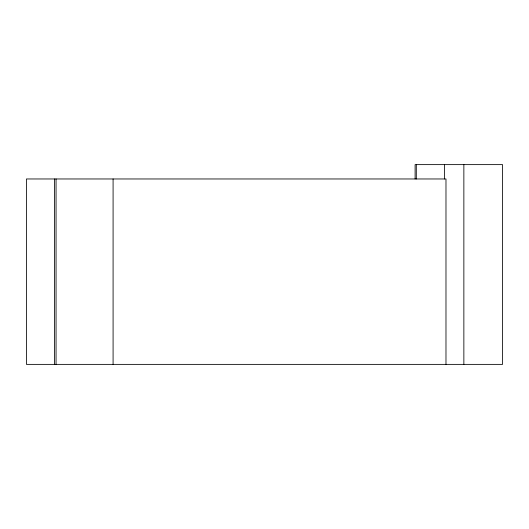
<?xml version="1.0" encoding="UTF-8"?>
<svg xmlns="http://www.w3.org/2000/svg" width="529" height="529" viewBox="0 0 529 529"><rect width="100%" height="100%" fill="white"/><g stroke="black" fill="none" stroke-linecap="round" stroke-linejoin="round"><path stroke-width="0.79" d="M463.86 164.625L463.86 364.375M445.98 364.375L445.98 178.967L26.45 178.967L26.45 364.375L502.55 364.375L502.55 164.625L415.106 164.625L415.106 178.967M444.453 164.625L444.453 178.967M416.31 164.625L416.31 178.967M113.087 178.967L113.087 364.375M56.054 178.967L56.054 364.375M54.533 178.967L54.533 364.375"/></g></svg>
